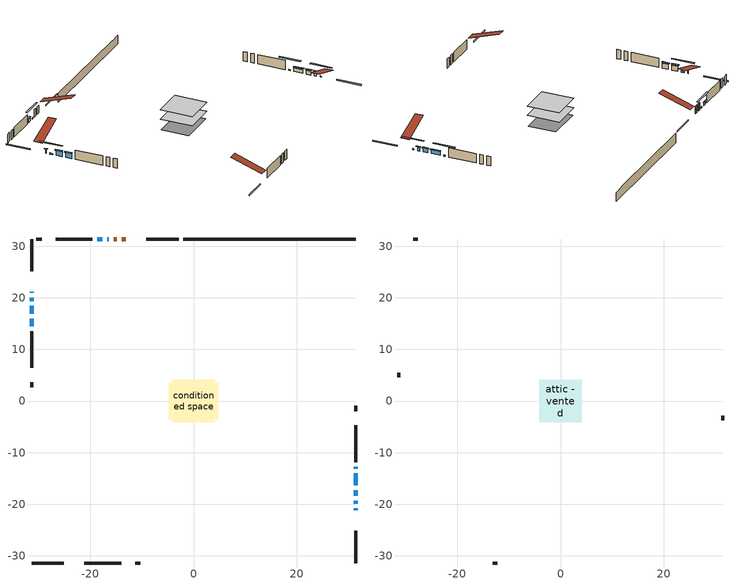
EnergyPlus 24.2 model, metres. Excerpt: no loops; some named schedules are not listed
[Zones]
conditioned space
 floor adiabatic (AdiabaticFloorConstruction): -4.12,-4.12 -4.12,4.12 4.12,4.12 4.12,-4.12 z1.07
 floor foundation (Slab1 construction): -4.77,-3.56 -4.77,3.56 4.77,3.56 4.77,-3.56 z-1.31
 wall outside (RimJoist1 construction): -2.9,31.38 -9.15,31.38 / -31.38,-31.38 -25.12,-31.38 / -31.38,31.38 -31.38,25.12 / 31.38,-31.38 31.38,-25.12 z1.07:1.37
 wall outside (AdiabaticWallConstruction 1): -13.12,31.38 -13.91,31.38 / -14.84,31.38 -15.48,31.38 z1.07:3.1
 wall outside (AdiabaticWallConstruction): -31.38,21.15 -31.38,20.94 z1.07:1.99; 31.38,-21.15 31.38,-20.81 / -16.4,31.38 -16.75,31.38 / -31.38,20.02 -31.38,19.33 / 31.38,-13.1 31.38,-12.75 z1.07:1.37; 31.38,-19.88 31.38,-19.32 z1.07:1.96; 31.38,-18.4 31.38,-17.25 / 31.38,-16.32 31.38,-14.03 z1.07:2.08; -17.67,31.38 -18.64,31.38 z1.07:1.92; -31.38,18.41 -31.38,16.9 / -31.38,15.97 -31.38,14.45 z1.07:2.4
 wall outside (Wall1 construction): -19.57,31.38 -26.7,31.38 / -21.15,-31.38 -14.02,-31.38 / -31.38,13.53 -31.38,6.4 / 31.38,-11.83 31.38,-4.7 z1.07:3.51
 wall outside (Wall3 construction): -29.42,31.38 -30.45,31.38 / -11.29,-31.38 -10.27,-31.38 / -31.38,3.67 -31.38,2.64 / 31.38,-1.97 31.38,-0.95 z1.07:3.51
 wall foundation (FoundationWall1 construction): -1.97,31.38,-1.31 -1.97,31.38,1.07 28.04,31.38,1.07 28.04,31.38,0.92 31.38,31.38,0.92 31.38,31.38,-1.31
 window (WindowConstruction 5): -31.38,21.15 -31.38,20.95 z1.07:1.98
 window (WindowConstruction 8): 31.38,-21.15 31.38,-20.81 z1.07:1.37
 window (WindowConstruction 9): -16.41,31.38 -16.74,31.38 z1.07:1.37
 window (WindowConstruction 10): -31.38,20.02 -31.38,19.34 z1.07:1.37
 window (WindowConstruction 6): 31.38,-19.88 31.38,-19.32 z1.07:1.96
 window (WindowConstruction): 31.38,-18.39 31.38,-17.25 z1.07:2.08
 window (WindowConstruction 1): 31.38,-16.32 31.38,-14.03 z1.07:2.08
 window (WindowConstruction 2): -17.67,31.38 -18.64,31.38 z1.07:1.92
 window (WindowConstruction 3): -31.38,18.41 -31.38,16.9 z1.07:2.4
 window (WindowConstruction 4): -31.38,15.97 -31.38,14.46 z1.07:2.4
 window (WindowConstruction 7): 31.38,-13.1 31.38,-12.76 z1.07:1.37
 door (Door): -13.13,31.38 -13.91,31.38 z1.07:3.1
 door (Door 1): -14.84,31.38 -15.48,31.38 z1.07:3.1
 ceiling adiabatic (AdiabaticFloorConstruction): 4.12,-4.12 4.12,4.12 -4.12,4.12 -4.12,-4.12 z1.07
attic - vented
 floor to conditioned space (Floor1 construction Reversed): -4.12,-4.12 -4.12,4.12 4.12,4.12 4.12,-4.12 z3.51
 wall outside (Wall2 construction): -27.62,31.38 -28.49,31.38 / -13.09,-31.38 -12.22,-31.38 / -31.38,5.47 -31.38,4.6 / 31.38,-3.77 31.38,-2.9 z1.07:3.51
 roof outside (Roof1 construction): -12.2,31.38,3.51 -12.2,23.34,6.19 -10.08,23.34,6.19 -10.08,31.38,3.51; -22.08,-31.38,3.51 -22.08,-23.34,6.19 -24.2,-23.34,6.19 -24.2,-31.38,3.51; -31.38,22.08,3.51 -23.34,22.08,6.19 -23.34,24.2,6.19 -31.38,24.2,3.51; 31.38,-22.08,3.51 23.34,-22.08,6.19 23.34,-24.2,6.19 31.38,-24.2,3.51
shading: -31.38,20.65 -31.38,21.45 -31.53,21.45 -31.53,20.65 z2.28; 31.38,-18.17 31.38,-23.79 31.79,-23.79 31.79,-18.17 z4.01; -19.38,31.38 -13.77,31.38 -13.77,31.79 -19.38,31.79 z4.01; -31.38,16.7 -31.38,22.66 -31.79,22.66 -31.79,16.7 z4.01; 31.38,-19.02 31.38,-20.18 31.68,-20.18 31.68,-19.02 z2.26; 31.38,-17.05 31.38,-18.6 31.79,-18.6 31.79,-17.05 z2.28; 31.38,-13.83 31.38,-16.52 31.79,-16.52 31.79,-13.83 z2.28; -18.84,31.38 -17.47,31.38 -17.47,31.79 -18.84,31.79 z2.12; -31.38,16.7 -31.38,18.61 -31.79,18.61 -31.79,16.7 z2.6; -31.38,14.25 -31.38,16.17 -31.79,16.17 -31.79,14.25 z2.6; 31.38,-10.12 31.38,-15.74 31.79,-15.74 31.79,-10.12 z4.01
[Building]
Building 1: Terrain=Suburbs
[Site:Location]
Montreal Mirabel Intl AP_QC: Latitude {deg}=45.68; Longitude {deg}=-74.03; Time Zone {hr}=-5; Elevation {m}=82; Keep Site Location Information=Yes
[Site:GroundTemperature:Shallow]
0.642858, -1.75623, -1.94836, -0.80987, 3.76054, 8.30966, 12.2535, 14.7518, 14.9641, 12.9321, 9.08883, 4.67926
[Site:WaterMainsTemperature]
Calculation Method=Schedule; Temperature Schedule=mains temperature schedule
[Material] Roughness=Rough; Thermal Absorptance=0.9
Name | Thickness {m} | Conductivity {W/m-K} | Density {kg/m3} | Specific Heat {J/kg-K} | Solar Absorptance | Visible Absorptance
asphalt or fiberglass shingles | 0.00635 | 0.162714 | 1121.4 | 1465.45 | 0.4 | 0.4
ceiling loosefill ins | 0.254 | 0.0480833 | 16.02 | 1046.75 | 0.7 | 0.7
ceiling stud and cavity | 0.1397 | 1.0171 | 65.682 | 1177.47 | 0.7 | 0.7
concrete 4.0 in. | 0.1016 | 1.803125 | 2242.8 | 837.4 | 0.7 | 0.7
concrete 8.0 in. | 0.2032 | 1.803125 | 2242.8 | 837.4 | 0.7 | 0.7
door material | 0.04445 | 0.053851 | 512.64 | 1214.23 | 0.7 | 0.7
door material 1 | 0.04445 | 0.0451087 | 512.64 | 1214.23 | 0.7 | 0.7
exterior vertical ins | 0.00468564 | 0.029427 | 32.04 | 1214.23 | 0.7 | 0.7
floor covering | 0.0127 | 0.0433444 | 54.468 | 1339.84 | 0.6 | 0.6
floor rigid ins; wall rigid ins | 0.512978 | 0.029427 | 32.04 | 1214.23 | 0.7 | 0.7
floor stud and cavity | 0.1397 | 1.75129 | 37.0049 | 1207.88 | 0.7 | 0.7
furniture material conditioned space 1 | 0.1524 | 0.115458 | 640.8 | 1214.23 | 0.6 | 0.6
gypsum board | 0.0127 | 0.160291 | 801 | 837.4 | 0.6 | 0.6
gypsum board 1 | 0.0127 | 0.160291 | 801 | 837.4 | 0.7 | 0.7
osb sheathing 0.5 in. | 0.0127 | 0.115458 | 512.64 | 1214.23 | 0.7 | 0.7
osb sheathing 0.75 in. | 0.01905 | 0.115458 | 512.64 | 1214.23 | 0.7 | 0.7
osb sheathing 2.0 in. | 0.0508 | 0.115458 | 512.64 | 1214.23 | 0.7 | 0.7
rim joist stud and cavity | 0.0508 | 0.0429584 | 125.044 | 1163.47 | 0.6 | 0.6
wall stud and cavity | 0.1397 | 0.0981912 | 139.0536 | 1170.24 | 0.7 | 0.7
wall stud and cavity 1 | 0.0889 | 6.1454 | 50.32683 | 1063.81 | 0.6 | 0.6
wall stud and cavity 2 | 0.1397 | 0.134584 | 139.0536 | 1170.24 | 0.7 | 0.7
wall stud and cavity 3 | 0.0889 | 0.380278 | 52.3479 | 1209.89 | 0.7 | 0.7
wall stud and cavity 4 | 0.0889 | 0.391764 | 83.0341 | 1211.67 | 0.7 | 0.7
wood siding | 0.0254 | 0.102417 | 544.68 | 1172.36 | 0.4 | 0.4
wood siding 1 | 0.00254 | 0.102417 | 544.68 | 1172.36 | 0.4 | 0.4
wood siding 2; wood siding 3; wood siding 4 | 0.0254 | 0.102417 | 544.68 | 1172.36 | 0.7 | 0.7
[WindowMaterial:SimpleGlazingSystem]
Name | U-Factor {W/m2-K} | Solar Heat Gain Coefficient
WindowMaterial | 1.77949 | 0.39
WindowMaterial 1 | 2.94859 | 0.58
WindowMaterial 2 | 2.96903 | 0.55
WindowMaterial 3 | 2.92076 | 0.62
WindowMaterial 4 | 2.65787 | 0.46
WindowMaterial 5 | 5.8137 | 0.53
WindowMaterial 6 | 2.76008 | 0.45
WindowMaterial 7 | 2.99912 | 0.18
WindowMaterial 8 | 3.70887 | 0.29
[Construction]
AdiabaticFloorConstruction: floor stud and cavity, floor rigid ins, osb sheathing 0.75 in., floor covering
AdiabaticWallConstruction: wood siding 3, wall rigid ins, wall stud and cavity 3, gypsum board
AdiabaticWallConstruction 1: wood siding 4, wall rigid ins, wall stud and cavity 3, gypsum board
Door: door material
Door 1: door material 1
Floor1 construction Reversed: gypsum board, ceiling stud and cavity, ceiling loosefill ins
FoundationWall1 construction: concrete 8.0 in., gypsum board 1
furniture construction conditioned space 1: furniture material conditioned space 1
PartitionWallConstruction: gypsum board, wall stud and cavity 4, gypsum board
RimJoist1 construction: wood siding 2, osb sheathing 2.0 in., rim joist stud and cavity
Roof1 construction: asphalt or fiberglass shingles
Slab1 construction: concrete 4.0 in.
Wall1 construction: wood siding, osb sheathing 0.5 in., wall stud and cavity, gypsum board
Wall2 construction: wood siding 1, wall stud and cavity 1
Wall3 construction: wood siding, osb sheathing 0.5 in., wall stud and cavity 2, gypsum board
WindowConstruction: WindowMaterial
WindowConstruction 1: WindowMaterial 1
WindowConstruction 10; WindowConstruction 7; WindowConstruction 9: WindowMaterial 7
WindowConstruction 2: WindowMaterial 2
WindowConstruction 3: WindowMaterial 3
WindowConstruction 4: WindowMaterial 4
WindowConstruction 5: WindowMaterial 5
WindowConstruction 6: WindowMaterial 6
WindowConstruction 8: WindowMaterial 8
[Zone] Multiplier=1; Part of Total Floor Area=Yes
Name | Volume {m3}
attic - vented | 29.5798
conditioned space | 343.2
[Space]
Name | Zone | Volume {m3}
attic - vented 1 | attic - vented | 29.5798
conditioned space 1 | conditioned space | 343.2
[ZoneInfiltration:EffectiveLeakageArea]
infil attic - vented 1: Zone or Space=attic - vented 1; Schedule=Always On Discrete; Effective Air Leakage Area {cm2}=3140.31; Stack Coefficient=0.00035579; Wind Coefficient=1.27443e-05
[ZoneMixing]
whole house fan mix: Zone or Space=attic - vented; Schedule=Always On Continuous; Design Flow Rate Calculation Method=Flow/Zone; Design Flow Rate {m3/s}=0; Source Zone or Space=conditioned space
[SurfaceProperty:ExposedFoundationPerimeter]
Slab1: Exposed Perimeter Calculation Method=TotalExposedPerimeter; Total Exposed Perimeter {m}=33.346
[InternalMass] Zone or ZoneList=conditioned space; Space or SpaceList=conditioned space 1
Name | Construction | Surface Area {m2}
furniture mass conditioned space 1 | furniture construction conditioned space 1 | 54.4162
partition wall mass | PartitionWallConstruction | 136.04
[Lights]
interior lighting: Zone or ZoneList or Space or SpaceList=conditioned space 1; Schedule=interior lighting schedule; Design Level Calculation Method=LightingLevel; Lighting Level {W}=343.2; Return Air Fraction=0; Fraction Radiant=0.6; Fraction Visible=0.2; Fraction Replaceable=1
[People]
occupants: Zone or ZoneList or Space or SpaceList=conditioned space 1; Number of People Schedule=occupants schedule; Number of People Calculation Method=People; Number of People=3; Fraction Radiant=0.314171; Sensible Heat Fraction=0.56303; Activity Level Schedule=occupants activity schedule; Carbon Dioxide Generation Rate {m3/s-W}=0; Enable ASHRAE 55 Comfort Warnings=No; Mean Radiant Temperature Calculation Type=EnclosureAveraged
[ElectricEquipment] Zone or ZoneList or Space or SpaceList=conditioned space 1; Design Level Calculation Method=EquipmentLevel
Name | Schedule | Design Level {W} | Fraction Latent | Fraction Radiant | Fraction Lost
clothes dryer | clothes dryer schedule | 140.772 | 0.015 | 0.081 | 0.85
clothes washer | clothes washer schedule | 32.1985 | 0.03 | 0.162 | 0.7
cooking range | cooking range schedule | 215.147 | 0.08 | 0.432 | 0.2
dishwasher | dishwasher schedule | 66.8632 | 0.3 | 0.18 | 0.4
fridge | fridge schedule | 72.9452 | 0 | 0.6 | 0
mech vent bath fan 0 | mech vent bath fan 0 schedule | 50.2 | 0 | 0 | 1
mech vent house fan | mech vent house fan schedule | 0 | 0 | 0 | 1
mech vent house fan cfis | mech vent house fan cfis schedule | 0 | 0 | 0 | 0
mech vent range fan 0 | mech vent range fan 0 schedule | 57 | 0 | 0 | 1
misc plug loads | misc plug loads schedule | 494.7 | 0.045 | 0.513 | 0.1
whole house fan | Always On Discrete | 0 | 0 | 0 | 1
[OtherEquipment] Zone or ZoneList or Space or SpaceList=conditioned space 1; Design Level Calculation Method=EquipmentLevel
Name | Fuel Type | Schedule | Design Level {W} | Fraction Latent | Fraction Radiant | Fraction Lost
clothes dryer 1 | Electricity | clothes dryer schedule | 0 | 0.015 | 0.081 | 0.85
cooking range 1 | Electricity | cooking range schedule | 0 | 0.08 | 0.432 | 0.2
general water use latent | None | general water use schedule | 62.594 | 1 | 0 | 0
general water use sensible | None | general water use schedule | -61.6891 | 0 | 0.6 | 0
mech vent house fan latent load | None | Always On Discrete | 0 | 1 | 0 | 0
mech vent house fan sensible load | None | Always On Discrete | 0 | 0 | 0 | 0
water heater energy adjustment1 | Electricity | Always On Discrete | 0.01 | 0 | 0 | 1
[ZoneInfiltration:DesignFlowRate] Zone or ZoneList or Space or SpaceList=conditioned space 1; Schedule=Always On Discrete; Design Flow Rate Calculation Method=Flow/Zone; Design Flow Rate {m3/s}=0
infil flow; natural vent flow; whole house fan flow
[Foundation:Kiva]
Foundation Kiva 1: Initial Indoor Air Temperature {C}=18; Wall Height Above Grade {m}=1.07; Wall Depth Below Slab {m}=0.2032; Custom Block Material Name 1=exterior vertical ins; Custom Block Depth 1 {m}=2.38; Custom Block X Position 1 {m}=0.2159; Custom Block Z Position 1 {m}=0
[Foundation:Kiva:Settings]
Soil Conductivity {W/m-K}=0.849921; Soil Density {kg/m3}=1842.3; Soil Specific Heat {J/kg-K}=418.7; Ground Solar Absorptivity=0.9; Ground Thermal Absorptivity=0.9; Ground Surface Roughness {m}=0.03; Far-Field Width {m}=40; Deep-Ground Boundary Condition=ZeroFlux; Deep-Ground Depth {m}=40; Minimum Cell Dimension {m}=0.2; Maximum Cell Growth Coefficient=3; Simulation Timestep=Timestep
[Exterior:Lights]
exterior lighting: Schedule=exterior lighting schedule; Design Level {W}=75.6
[Schedule:Constant]
Name | Hourly Value
Always On Continuous; mech vent house fan schedule; mech vent house fan cfis schedule; Always On Discrete | 1
occupants activity schedule | 117.228
fridge schedule | 0
[Schedule:Week:Daily]
interior lighting schedule Week Rule - Jan1-Jan27: interior lighting schedule day, interior lighting schedule day, interior lighting schedule day, interior lighting schedule day, interior lighting schedule day, interior lighting schedule day, interior lighting schedule day, interior lighting schedule default day, interior lighting schedule default day, interior lighting schedule default day, interior lighting schedule default day, interior lighting schedule default day
interior lighting schedule Week Rule - Jan28-Feb3: interior lighting schedule day, interior lighting schedule day, interior lighting schedule day, interior lighting schedule day, interior lighting schedule day 1, interior lighting schedule day 1, interior lighting schedule day 1, interior lighting schedule default day, interior lighting schedule default day, interior lighting schedule default day, interior lighting schedule default day, interior lighting schedule default day
interior lighting schedule Week Rule - Feb4-Feb24: interior lighting schedule day 1, interior lighting schedule day 1, interior lighting schedule day 1, interior lighting schedule day 1, interior lighting schedule day 1, interior lighting schedule day 1, interior lighting schedule day 1, interior lighting schedule default day, interior lighting schedule default day, interior lighting schedule default day, interior lighting schedule default day, interior lighting schedule default day
interior lighting schedule Week Rule - Feb25-Mar3: interior lighting schedule day 1, interior lighting schedule day 1, interior lighting schedule day 1, interior lighting schedule day 1, interior lighting schedule day 2, interior lighting schedule day 2, interior lighting schedule day 2, interior lighting schedule default day, interior lighting schedule default day, interior lighting schedule default day, interior lighting schedule default day, interior lighting schedule default day
interior lighting schedule Week Rule - Mar4-Mar31: interior lighting schedule day 2, interior lighting schedule day 2, interior lighting schedule day 2, interior lighting schedule day 2, interior lighting schedule day 2, interior lighting schedule day 2, interior lighting schedule day 2, interior lighting schedule default day, interior lighting schedule default day, interior lighting schedule default day, interior lighting schedule default day, interior lighting schedule default day
interior lighting schedule Week Rule - Apr1-Apr28: interior lighting schedule day 3, interior lighting schedule day 3, interior lighting schedule day 3, interior lighting schedule day 3, interior lighting schedule day 3, interior lighting schedule day 3, interior lighting schedule day 3, interior lighting schedule default day, interior lighting schedule default day, interior lighting schedule default day, interior lighting schedule default day, interior lighting schedule default day
interior lighting schedule Week Rule - Apr29-May5: interior lighting schedule day 3, interior lighting schedule day 3, interior lighting schedule day 4, interior lighting schedule day 4, interior lighting schedule day 4, interior lighting schedule day 4, interior lighting schedule day 4, interior lighting schedule default day, interior lighting schedule default day, interior lighting schedule default day, interior lighting schedule default day, interior lighting schedule default day
interior lighting schedule Week Rule - May6-May26: interior lighting schedule day 4, interior lighting schedule day 4, interior lighting schedule day 4, interior lighting schedule day 4, interior lighting schedule day 4, interior lighting schedule day 4, interior lighting schedule day 4, interior lighting schedule default day, interior lighting schedule default day, interior lighting schedule default day, interior lighting schedule default day, interior lighting schedule default day
interior lighting schedule Week Rule - May27-Jun2: interior lighting schedule day 4, interior lighting schedule day 4, interior lighting schedule day 4, interior lighting schedule day 4, interior lighting schedule day 4, interior lighting schedule day 5, interior lighting schedule day 5, interior lighting schedule default day, interior lighting schedule default day, interior lighting schedule default day, interior lighting schedule default day, interior lighting schedule default day
interior lighting schedule Week Rule - Jun3-Jun30: interior lighting schedule day 5, interior lighting schedule day 5, interior lighting schedule day 5, interior lighting schedule day 5, interior lighting schedule day 5, interior lighting schedule day 5, interior lighting schedule day 5, interior lighting schedule default day, interior lighting schedule default day, interior lighting schedule default day, interior lighting schedule default day, interior lighting schedule default day
interior lighting schedule Week Rule - Jul1-Jul28: interior lighting schedule day 6, interior lighting schedule day 6, interior lighting schedule day 6, interior lighting schedule day 6, interior lighting schedule day 6, interior lighting schedule day 6, interior lighting schedule day 6, interior lighting schedule default day, interior lighting schedule default day, interior lighting schedule default day, interior lighting schedule default day, interior lighting schedule default day
interior lighting schedule Week Rule - Jul29-Aug4: interior lighting schedule day 6, interior lighting schedule day 6, interior lighting schedule day 6, interior lighting schedule day 7, interior lighting schedule day 7, interior lighting schedule day 7, interior lighting schedule day 7, interior lighting schedule default day, interior lighting schedule default day, interior lighting schedule default day, interior lighting schedule default day, interior lighting schedule default day
interior lighting schedule Week Rule - Aug5-Aug25: interior lighting schedule day 7, interior lighting schedule day 7, interior lighting schedule day 7, interior lighting schedule day 7, interior lighting schedule day 7, interior lighting schedule day 7, interior lighting schedule day 7, interior lighting schedule default day, interior lighting schedule default day, interior lighting schedule default day, interior lighting schedule default day, interior lighting schedule default day
interior lighting schedule Week Rule - Aug26-Sep1: interior lighting schedule day 7, interior lighting schedule day 7, interior lighting schedule day 7, interior lighting schedule day 7, interior lighting schedule day 7, interior lighting schedule day 7, interior lighting schedule day 8, interior lighting schedule default day, interior lighting schedule default day, interior lighting schedule default day, interior lighting schedule default day, interior lighting schedule default day
interior lighting schedule Week Rule - Sep2-Sep29: interior lighting schedule day 8, interior lighting schedule day 8, interior lighting schedule day 8, interior lighting schedule day 8, interior lighting schedule day 8, interior lighting schedule day 8, interior lighting schedule day 8, interior lighting schedule default day, interior lighting schedule default day, interior lighting schedule default day, interior lighting schedule default day, interior lighting schedule default day
interior lighting schedule Week Rule - Sep30-Oct6: interior lighting schedule day 8, interior lighting schedule day 9, interior lighting schedule day 9, interior lighting schedule day 9, interior lighting schedule day 9, interior lighting schedule day 9, interior lighting schedule day 9, interior lighting schedule default day, interior lighting schedule default day, interior lighting schedule default day, interior lighting schedule default day, interior lighting schedule default day
interior lighting schedule Week Rule - Oct7-Oct27: interior lighting schedule day 9, interior lighting schedule day 9, interior lighting schedule day 9, interior lighting schedule day 9, interior lighting schedule day 9, interior lighting schedule day 9, interior lighting schedule day 9, interior lighting schedule default day, interior lighting schedule default day, interior lighting schedule default day, interior lighting schedule default day, interior lighting schedule default day
interior lighting schedule Week Rule - Oct28-Nov3: interior lighting schedule day 9, interior lighting schedule day 9, interior lighting schedule day 9, interior lighting schedule day 9, interior lighting schedule day 10, interior lighting schedule day 10, interior lighting schedule day 10, interior lighting schedule default day, interior lighting schedule default day, interior lighting schedule default day, interior lighting schedule default day, interior lighting schedule default day
interior lighting schedule Week Rule - Nov4-Nov24: interior lighting schedule day 10, interior lighting schedule day 10, interior lighting schedule day 10, interior lighting schedule day 10, interior lighting schedule day 10, interior lighting schedule day 10, interior lighting schedule day 10, interior lighting schedule default day, interior lighting schedule default day, interior lighting schedule default day, interior lighting schedule default day, interior lighting schedule default day
interior lighting schedule Week Rule - Nov25-Dec1: interior lighting schedule day 10, interior lighting schedule day 10, interior lighting schedule day 10, interior lighting schedule day 10, interior lighting schedule day 10, interior lighting schedule day 10, interior lighting schedule day 11, interior lighting schedule default day, interior lighting schedule default day, interior lighting schedule default day, interior lighting schedule default day, interior lighting schedule default day
interior lighting schedule Week Rule - Dec2-Dec31: interior lighting schedule day 11, interior lighting schedule day 11, interior lighting schedule day 11, interior lighting schedule day 11, interior lighting schedule day 11, interior lighting schedule day 11, interior lighting schedule day 11, interior lighting schedule default day, interior lighting schedule default day, interior lighting schedule default day, interior lighting schedule default day, interior lighting schedule default day
occupants schedule Week Rule - Jan1-Dec31: occupants schedule day, occupants schedule day, occupants schedule day, occupants schedule day, occupants schedule day, occupants schedule day, occupants schedule day, occupants schedule default day, occupants schedule default day, occupants schedule default day, occupants schedule default day, occupants schedule default day
clothes dryer schedule Week Rule - Jan1-Dec31: clothes dryer schedule day, clothes dryer schedule day, clothes dryer schedule day, clothes dryer schedule day, clothes dryer schedule day, clothes dryer schedule day, clothes dryer schedule day, clothes dryer schedule default day, clothes dryer schedule default day, clothes dryer schedule default day, clothes dryer schedule default day, clothes dryer schedule default day
clothes washer schedule Week Rule - Jan1-Dec31: clothes washer schedule day, clothes washer schedule day, clothes washer schedule day, clothes washer schedule day, clothes washer schedule day, clothes washer schedule day, clothes washer schedule day, clothes washer schedule default day, clothes washer schedule default day, clothes washer schedule default day, clothes washer schedule default day, clothes washer schedule default day
cooking range schedule Week Rule - Jan1-Dec31: cooking range schedule day, cooking range schedule day, cooking range schedule day, cooking range schedule day, cooking range schedule day, cooking range schedule day, cooking range schedule day, cooking range schedule default day, cooking range schedule default day, cooking range schedule default day, cooking range schedule default day, cooking range schedule default day
dishwasher schedule Week Rule - Jan1-Dec31: dishwasher schedule day, dishwasher schedule day, dishwasher schedule day, dishwasher schedule day, dishwasher schedule day, dishwasher schedule day, dishwasher schedule day, dishwasher schedule default day, dishwasher schedule default day, dishwasher schedule default day, dishwasher schedule default day, dishwasher schedule default day
mech vent bath fan 0 schedule Week Rule - Jan1-Dec31: mech vent bath fan 0 schedule day, mech vent bath fan 0 schedule day, mech vent bath fan 0 schedule day, mech vent bath fan 0 schedule day, mech vent bath fan 0 schedule day, mech vent bath fan 0 schedule day, mech vent bath fan 0 schedule day, mech vent bath fan 0 schedule default day, mech vent bath fan 0 schedule default day, mech vent bath fan 0 schedule default day, mech vent bath fan 0 schedule default day, mech vent bath fan 0 schedule default day
mech vent range fan 0 schedule Week Rule - Jan1-Dec31: mech vent range fan 0 schedule day, mech vent range fan 0 schedule day, mech vent range fan 0 schedule day, mech vent range fan 0 schedule day, mech vent range fan 0 schedule day, mech vent range fan 0 schedule day, mech vent range fan 0 schedule day, mech vent range fan 0 schedule default day, mech vent range fan 0 schedule default day, mech vent range fan 0 schedule default day, mech vent range fan 0 schedule default day, mech vent range fan 0 schedule default day
misc plug loads schedule Week Rule - Jan1-Dec31: misc plug loads schedule day, misc plug loads schedule day, misc plug loads schedule day, misc plug loads schedule day, misc plug loads schedule day, misc plug loads schedule day, misc plug loads schedule day, misc plug loads schedule default day, misc plug loads schedule default day, misc plug loads schedule default day, misc plug loads schedule default day, misc plug loads schedule default day
general water use schedule Week Rule - Jan1-Dec31: general water use schedule day, general water use schedule day, general water use schedule day, general water use schedule day, general water use schedule day, general water use schedule day, general water use schedule day, general water use schedule default day, general water use schedule default day, general water use schedule default day, general water use schedule default day, general water use schedule default day
exterior lighting schedule Week Rule - Jan1-Jan27: exterior lighting schedule day, exterior lighting schedule day, exterior lighting schedule day, exterior lighting schedule day, exterior lighting schedule day, exterior lighting schedule day, exterior lighting schedule day, exterior lighting schedule default day, exterior lighting schedule default day, exterior lighting schedule default day, exterior lighting schedule default day, exterior lighting schedule default day
exterior lighting schedule Week Rule - Jan28-Feb3: exterior lighting schedule day, exterior lighting schedule day, exterior lighting schedule day, exterior lighting schedule day, exterior lighting schedule day 1, exterior lighting schedule day 1, exterior lighting schedule day 1, exterior lighting schedule default day, exterior lighting schedule default day, exterior lighting schedule default day, exterior lighting schedule default day, exterior lighting schedule default day
exterior lighting schedule Week Rule - Feb4-Feb24: exterior lighting schedule day 1, exterior lighting schedule day 1, exterior lighting schedule day 1, exterior lighting schedule day 1, exterior lighting schedule day 1, exterior lighting schedule day 1, exterior lighting schedule day 1, exterior lighting schedule default day, exterior lighting schedule default day, exterior lighting schedule default day, exterior lighting schedule default day, exterior lighting schedule default day
exterior lighting schedule Week Rule - Feb25-Mar3: exterior lighting schedule day 1, exterior lighting schedule day 1, exterior lighting schedule day 1, exterior lighting schedule day 1, exterior lighting schedule day 2, exterior lighting schedule day 2, exterior lighting schedule day 2, exterior lighting schedule default day, exterior lighting schedule default day, exterior lighting schedule default day, exterior lighting schedule default day, exterior lighting schedule default day
exterior lighting schedule Week Rule - Mar4-Mar31: exterior lighting schedule day 2, exterior lighting schedule day 2, exterior lighting schedule day 2, exterior lighting schedule day 2, exterior lighting schedule day 2, exterior lighting schedule day 2, exterior lighting schedule day 2, exterior lighting schedule default day, exterior lighting schedule default day, exterior lighting schedule default day, exterior lighting schedule default day, exterior lighting schedule default day
exterior lighting schedule Week Rule - Apr1-Apr28: exterior lighting schedule day 3, exterior lighting schedule day 3, exterior lighting schedule day 3, exterior lighting schedule day 3, exterior lighting schedule day 3, exterior lighting schedule day 3, exterior lighting schedule day 3, exterior lighting schedule default day, exterior lighting schedule default day, exterior lighting schedule default day, exterior lighting schedule default day, exterior lighting schedule default day
exterior lighting schedule Week Rule - Apr29-May5: exterior lighting schedule day 3, exterior lighting schedule day 3, exterior lighting schedule day 4, exterior lighting schedule day 4, exterior lighting schedule day 4, exterior lighting schedule day 4, exterior lighting schedule day 4, exterior lighting schedule default day, exterior lighting schedule default day, exterior lighting schedule default day, exterior lighting schedule default day, exterior lighting schedule default day
exterior lighting schedule Week Rule - May6-May26: exterior lighting schedule day 4, exterior lighting schedule day 4, exterior lighting schedule day 4, exterior lighting schedule day 4, exterior lighting schedule day 4, exterior lighting schedule day 4, exterior lighting schedule day 4, exterior lighting schedule default day, exterior lighting schedule default day, exterior lighting schedule default day, exterior lighting schedule default day, exterior lighting schedule default day
exterior lighting schedule Week Rule - May27-Jun2: exterior lighting schedule day 4, exterior lighting schedule day 4, exterior lighting schedule day 4, exterior lighting schedule day 4, exterior lighting schedule day 4, exterior lighting schedule day 5, exterior lighting schedule day 5, exterior lighting schedule default day, exterior lighting schedule default day, exterior lighting schedule default day, exterior lighting schedule default day, exterior lighting schedule default day
exterior lighting schedule Week Rule - Jun3-Jun30: exterior lighting schedule day 5, exterior lighting schedule day 5, exterior lighting schedule day 5, exterior lighting schedule day 5, exterior lighting schedule day 5, exterior lighting schedule day 5, exterior lighting schedule day 5, exterior lighting schedule default day, exterior lighting schedule default day, exterior lighting schedule default day, exterior lighting schedule default day, exterior lighting schedule default day
exterior lighting schedule Week Rule - Jul1-Jul28: exterior lighting schedule day 6, exterior lighting schedule day 6, exterior lighting schedule day 6, exterior lighting schedule day 6, exterior lighting schedule day 6, exterior lighting schedule day 6, exterior lighting schedule day 6, exterior lighting schedule default day, exterior lighting schedule default day, exterior lighting schedule default day, exterior lighting schedule default day, exterior lighting schedule default day
exterior lighting schedule Week Rule - Jul29-Aug4: exterior lighting schedule day 6, exterior lighting schedule day 6, exterior lighting schedule day 6, exterior lighting schedule day 7, exterior lighting schedule day 7, exterior lighting schedule day 7, exterior lighting schedule day 7, exterior lighting schedule default day, exterior lighting schedule default day, exterior lighting schedule default day, exterior lighting schedule default day, exterior lighting schedule default day
exterior lighting schedule Week Rule - Aug5-Aug25: exterior lighting schedule day 7, exterior lighting schedule day 7, exterior lighting schedule day 7, exterior lighting schedule day 7, exterior lighting schedule day 7, exterior lighting schedule day 7, exterior lighting schedule day 7, exterior lighting schedule default day, exterior lighting schedule default day, exterior lighting schedule default day, exterior lighting schedule default day, exterior lighting schedule default day
exterior lighting schedule Week Rule - Aug26-Sep1: exterior lighting schedule day 7, exterior lighting schedule day 7, exterior lighting schedule day 7, exterior lighting schedule day 7, exterior lighting schedule day 7, exterior lighting schedule day 7, exterior lighting schedule day 8, exterior lighting schedule default day, exterior lighting schedule default day, exterior lighting schedule default day, exterior lighting schedule default day, exterior lighting schedule default day
exterior lighting schedule Week Rule - Sep2-Sep29: exterior lighting schedule day 8, exterior lighting schedule day 8, exterior lighting schedule day 8, exterior lighting schedule day 8, exterior lighting schedule day 8, exterior lighting schedule day 8, exterior lighting schedule day 8, exterior lighting schedule default day, exterior lighting schedule default day, exterior lighting schedule default day, exterior lighting schedule default day, exterior lighting schedule default day
exterior lighting schedule Week Rule - Sep30-Oct6: exterior lighting schedule day 8, exterior lighting schedule day 9, exterior lighting schedule day 9, exterior lighting schedule day 9, exterior lighting schedule day 9, exterior lighting schedule day 9, exterior lighting schedule day 9, exterior lighting schedule default day, exterior lighting schedule default day, exterior lighting schedule default day, exterior lighting schedule default day, exterior lighting schedule default day
exterior lighting schedule Week Rule - Oct7-Oct27: exterior lighting schedule day 9, exterior lighting schedule day 9, exterior lighting schedule day 9, exterior lighting schedule day 9, exterior lighting schedule day 9, exterior lighting schedule day 9, exterior lighting schedule day 9, exterior lighting schedule default day, exterior lighting schedule default day, exterior lighting schedule default day, exterior lighting schedule default day, exterior lighting schedule default day
exterior lighting schedule Week Rule - Oct28-Nov3: exterior lighting schedule day 9, exterior lighting schedule day 9, exterior lighting schedule day 9, exterior lighting schedule day 9, exterior lighting schedule day 10, exterior lighting schedule day 10, exterior lighting schedule day 10, exterior lighting schedule default day, exterior lighting schedule default day, exterior lighting schedule default day, exterior lighting schedule default day, exterior lighting schedule default day
exterior lighting schedule Week Rule - Nov4-Nov24: exterior lighting schedule day 10, exterior lighting schedule day 10, exterior lighting schedule day 10, exterior lighting schedule day 10, exterior lighting schedule day 10, exterior lighting schedule day 10, exterior lighting schedule day 10, exterior lighting schedule default day, exterior lighting schedule default day, exterior lighting schedule default day, exterior lighting schedule default day, exterior lighting schedule default day
[Schedule:Year]
interior lighting schedule: interior lighting schedule Week Rule - Jan1-Jan27, 1, 1, 1, 27, interior lighting schedule Week Rule - Jan28-Feb3, 1, 28, 2, 3, interior lighting schedule Week Rule - Feb4-Feb24, 2, 4, 2, 24, interior lighting schedule Week Rule - Feb25-Mar3, 2, 25, 3, 3, interior lighting schedule Week Rule - Mar4-Mar31, 3, 4, 3, 31, interior lighting schedule Week Rule - Apr1-Apr28, 4, 1, 4, 28, interior lighting schedule Week Rule - Apr29-May5, 4, 29, 5, 5, interior lighting schedule Week Rule - May6-May26, 5, 6, 5, 26, interior lighting schedule Week Rule - May27-Jun2, 5, 27, 6, 2, interior lighting schedule Week Rule - Jun3-Jun30, 6, 3, 6, 30, interior lighting schedule Week Rule - Jul1-Jul28, 7, 1, 7, 28, interior lighting schedule Week Rule - Jul29-Aug4, 7, 29, 8, 4, interior lighting schedule Week Rule - Aug5-Aug25, 8, 5, 8, 25, interior lighting schedule Week Rule - Aug26-Sep1, 8, 26, 9, 1, interior lighting schedule Week Rule - Sep2-Sep29, 9, 2, 9, 29, interior lighting schedule Week Rule - Sep30-Oct6, 9, 30, 10, 6, interior lighting schedule Week Rule - Oct7-Oct27, 10, 7, 10, 27, interior lighting schedule Week Rule - Oct28-Nov3, 10, 28, 11, 3, interior lighting schedule Week Rule - Nov4-Nov24, 11, 4, 11, 24, interior lighting schedule Week Rule - Nov25-Dec1, 11, 25, 12, 1, interior lighting schedule Week Rule - Dec2-Dec31, 12, 2, 12, 31
occupants schedule: occupants schedule Week Rule - Jan1-Dec31, 1, 1, 12, 31
clothes dryer schedule: clothes dryer schedule Week Rule - Jan1-Dec31, 1, 1, 12, 31
clothes washer schedule: clothes washer schedule Week Rule - Jan1-Dec31, 1, 1, 12, 31
cooking range schedule: cooking range schedule Week Rule - Jan1-Dec31, 1, 1, 12, 31
dishwasher schedule: dishwasher schedule Week Rule - Jan1-Dec31, 1, 1, 12, 31
mech vent bath fan 0 schedule: mech vent bath fan 0 schedule Week Rule - Jan1-Dec31, 1, 1, 12, 31
mech vent range fan 0 schedule: mech vent range fan 0 schedule Week Rule - Jan1-Dec31, 1, 1, 12, 31
misc plug loads schedule: misc plug loads schedule Week Rule - Jan1-Dec31, 1, 1, 12, 31
general water use schedule: general water use schedule Week Rule - Jan1-Dec31, 1, 1, 12, 31
exterior lighting schedule: exterior lighting schedule Week Rule - Jan1-Jan27, 1, 1, 1, 27, exterior lighting schedule Week Rule - Jan28-Feb3, 1, 28, 2, 3, exterior lighting schedule Week Rule - Feb4-Feb24, 2, 4, 2, 24, exterior lighting schedule Week Rule - Feb25-Mar3, 2, 25, 3, 3, exterior lighting schedule Week Rule - Mar4-Mar31, 3, 4, 3, 31, exterior lighting schedule Week Rule - Apr1-Apr28, 4, 1, 4, 28, exterior lighting schedule Week Rule - Apr29-May5, 4, 29, 5, 5, exterior lighting schedule Week Rule - May6-May26, 5, 6, 5, 26, exterior lighting schedule Week Rule - May27-Jun2, 5, 27, 6, 2, exterior lighting schedule Week Rule - Jun3-Jun30, 6, 3, 6, 30, exterior lighting schedule Week Rule - Jul1-Jul28, 7, 1, 7, 28, exterior lighting schedule Week Rule - Jul29-Aug4, 7, 29, 8, 4, exterior lighting schedule Week Rule - Aug5-Aug25, 8, 5, 8, 25, exterior lighting schedule Week Rule - Aug26-Sep1, 8, 26, 9, 1, exterior lighting schedule Week Rule - Sep2-Sep29, 9, 2, 9, 29, exterior lighting schedule Week Rule - Sep30-Oct6, 9, 30, 10, 6, exterior lighting schedule Week Rule - Oct7-Oct27, 10, 7, 10, 27, exterior lighting schedule Week Rule - Oct28-Nov3, 10, 28, 11, 3, exterior lighting schedule Week Rule - Nov4-Nov24, 11, 4, 11, 24, exterior lighting schedule Week Rule - Nov25-Dec1, 11, 25, 12, 1, exterior lighting schedule Week Rule - Dec2-Dec31, 12, 2, 12, 31
[Schedule:Compact]
mains temperature schedule: Through: 01/01, For: AllDays, Until: 24:00, 5.61444, Through: 01/02, For: AllDays, Until: 24:00, 5.535, Through: 01/03, For: AllDays, Until: 24:00, 5.45667, Through: 01/04, For: AllDays, Until: 24:00, 5.37944, Through: 01/05, For: AllDays, Until: 24:00, 5.30333, Through: 01/06, For: AllDays, Until: 24:00, 5.22889, Through: 01/07, For: AllDays, Until: 24:00, 5.15611, Through: 01/08, For: AllDays, Until: 24:00, 5.08389, Through: 01/09, For: AllDays, Until: 24:00, 5.01333, Through: 01/10, For: AllDays, Until: 24:00, 4.94444, Through: 01/11, For: AllDays, Until: 24:00, 4.87667, Through: 01/12, For: AllDays, Until: 24:00, 4.81056, Through: 01/13, For: AllDays, Until: 24:00, 4.74556, Through: 01/14, For: AllDays, Until: 24:00, 4.68222, Through: 01/15, For: AllDays, Until: 24:00, 4.62056, Through: 01/16, For: AllDays, Until: 24:00, 4.56, Through: 01/17, For: AllDays, Until: 24:00, 4.50111, Through: 01/18, For: AllDays, Until: 24:00, 4.44389, Through: 01/19, For: AllDays, Until: 24:00, 4.38778, Through: 01/20, For: AllDays, Until: 24:00, 4.33389, Through: 01/21, For: AllDays, Until: 24:00, 4.28111, Through: 01/22, For: AllDays, Until: 24:00, 4.23, Through: 01/23, For: AllDays, Until: 24:00, 4.18056, Through: 01/24, For: AllDays, Until: 24:00, 4.13278, Through: 01/25, For: AllDays, Until: 24:00, 4.08667, Through: 01/26, For: AllDays, Until: 24:00, 4.04222, Through: 01/27, For: AllDays, Until: 24:00, 3.99944, Through: 01/28, For: AllDays, Until: 24:00, 3.95833, Through: 01/29, For: AllDays, Until: 24:00, 3.91889, Through: 01/30, For: AllDays, Until: 24:00, 3.88111, Through: 01/31, For: AllDays, Until: 24:00, 3.845, Through: 02/01, For: AllDays, Until: 24:00, 3.81056, Through: 02/02, For: AllDays, Until: 24:00, 3.77778, Through: 02/03, For: AllDays, Until: 24:00, 3.74722, Through: 02/04, For: AllDays, Until: 24:00, 3.71833, Through: 02/05, For: AllDays, Until: 24:00, 3.69056, Through: 02/06, For: AllDays, Until: 24:00, 3.66556, Through: 02/07, For: AllDays, Until: 24:00, 3.64167, Through: 02/08, For: AllDays, Until: 24:00, 3.61944, Through: 02/09, For: AllDays, Until: 24:00, 3.59944, Through: 02/10, For: AllDays, Until: 24:00, 3.58111, Through: 02/11, For: AllDays, Until: 24:00, 3.56444, Through: 02/12, For: AllDays, Until: 24:00, 3.55, Through: 02/13, For: AllDays, Until: 24:00, 3.53667, Through: 02/14, For: AllDays, Until: 24:00, 3.52556, Through: 02/15, For: AllDays, Until: 24:00, 3.51667, Through: 02/16, For: AllDays, Until: 24:00, 3.50889, Through: 02/17, For: AllDays, Until: 24:00, 3.50333, Through: 02/18, For: AllDays, Until: 24:00, 3.49944, Through: 02/19, For: AllDays, Until: 24:00, 3.49778, Through: 02/20, For: AllDays, Until: 24:00, 3.49778, Through: 02/21, For: AllDays, Until: 24:00, 3.49944, Through: 02/22, For: AllDays, Until: 24:00, 3.50278, Through: 02/23, For: AllDays, Until: 24:00, 3.50833, Through: 02/24, For: AllDays, Until: 24:00, 3.515, Through: 02/25, For: AllDays, Until: 24:00, 3.52444, Through: 02/26, For: AllDays, Until: 24:00, 3.535, Through: 02/27, For: AllDays, Until: 24:00, 3.54778, Through: 02/28, For: AllDays, Until: 24:00, 3.56222, Through: 03/01, For: AllDays, Until: 24:00, 3.57833, Through: 03/02, For: AllDays, Until: 24:00, 3.59667, Through: 03/03, For: AllDays, Until: 24:00, 3.61667, Through: 03/04, For: AllDays, Until: 24:00, 3.63833, Through: 03/05, For: AllDays, Until: 24:00, 3.66167, Through: 03/06, For: AllDays, Until: 24:00, 3.68667, Through: 03/07, For: AllDays, Until: 24:00, 3.71389, Through: 03/08, For: AllDays, Until: 24:00, 3.74278, Through: 03/09, For: AllDays, Until: 24:00, 3.77333, Through: 03/10, For: AllDays, Until: 24:00, 3.80556, Through: 03/11, For: AllDays, Until: 24:00, 3.83944, Through: 03/12, For: AllDays, Until: 24:00, 3.87556, Through: 03/13, For: AllDays, Until: 24:00, 3.91278, Through: 03/14, For: AllDays, Until: 24:00, 3.95222, Through: 03/15, For: AllDays, Until: 24:00, 3.99278, Through: 03/16, For: AllDays, Until: 24:00, 4.03556, Through: 03/17, For: AllDays, Until: 24:00, 4.08, Through: 03/18, For: AllDays, Until: 24:00, 4.12556, Through: 03/19, For: AllDays, Until: 24:00, 4.17333, Through: 03/20, For: AllDays, Until: 24:00, 4.22278, Through: 03/21, For: AllDays, Until: 24:00, 4.27333, Through: 03/22, For: AllDays, Until: 24:00, 4.32556, Through: 03/23, For: AllDays, Until: 24:00, 4.38, Through: 03/24, For: AllDays, Until: 24:00, 4.43556, Through: 03/25, For: AllDays, Until: 24:00, 4.49222, Through: 03/26, For: AllDays, Until: 24:00, 4.55111, Through: 03/27, For: AllDays, Until: 24:00, 4.61111, Through: 03/28, For: AllDays, Until: 24:00, 4.67278, Through: 03/29, For: AllDays, Until: 24:00, 4.73611, Through: 03/30, For: AllDays, Until: 24:00, 4.80056, Through: 03/31, For: AllDays, Until: 24:00, 4.86667, Through: 04/01, For: AllDays, Until: 24:00, 4.93444, Through: 04/02, For: AllDays, Until: 24:00, 5.00333, Through: 04/03, For: AllDays, Until: 24:00, 5.07333, Through: 04/04, For: AllDays, Until: 24:00, 5.145, Through: 04/05, For: AllDays, Until: 24:00, 5.21833, Through: 04/06, For: AllDays, Until: 24:00, 5.29222, Through: 04/07, For: AllDays, Until: 24:00, 5.36778, Through: 04/08, For: AllDays, Until: 24:00, 5.445, Through: 04/09, For: AllDays, Until: 24:00, 5.52333, Through: 04/10, For: AllDays, Until: 24:00, 5.60222, Through: 04/11, For: AllDays, Until: 24:00, 5.68278, Through: 04/12, For: AllDays, Until: 24:00, 5.765, Through: 04/13, For: AllDays, Until: 24:00, 5.84778, Through: 04/14, For: AllDays, Until: 24:00, 5.93167, Through: 04/15, For: AllDays, Until: 24:00, 6.01722, Through: 04/16, For: AllDays, Until: 24:00, 6.10333, Through: 04/17, For: AllDays, Until: 24:00, 6.19056, Through: 04/18, For: AllDays, Until: 24:00, 6.27889, Through: 04/19, For: AllDays, Until: 24:00, 6.36833, Through: 04/20, For: AllDays, Until: 24:00, 6.45833, Through: 04/21, For: AllDays, Until: 24:00, 6.55, Through: 04/22, For: AllDays, Until: 24:00, 6.64222, Through: 04/23, For: AllDays, Until: 24:00, 6.735, Through: 04/24, For: AllDays, Until: 24:00, 6.82944, Through: 04/25, For: AllDays, Until: 24:00, 6.92389, Through: 04/26, For: AllDays, Until: 24:00, 7.01944, Through: 04/27, For: AllDays, Until: 24:00, 7.11611, Through: 04/28, For: AllDays, Until: 24:00, 7.21333, Through: 04/29, For: AllDays, Until: 24:00, 7.31111, Through: 04/30, For: AllDays, Until: 24:00, 7.41, Through: 05/01, For: AllDays, Until: 24:00, 7.50944, Through: 05/02, For: AllDays, Until: 24:00, 7.60889, Through: 05/03, For: AllDays, Until: 24:00, 7.71, Through: 05/04, For: AllDays, Until: 24:00, 7.81111, Through: 05/05, For: AllDays, Until: 24:00, 7.91278, Through: 05/06, For: AllDays, Until: 24:00, 8.015, Through: 05/07, For: AllDays, Until: 24:00, 8.11778, Through: 05/08, For: AllDays, Until: 24:00, 8.22056, Through: 05/09, For: AllDays, Until: 24:00, 8.32444, Through: 05/10, For: AllDays, Until: 24:00, 8.42833, Through: 05/11, For: AllDays, Until: 24:00, 8.53278, Through: 05/12, For: AllDays, Until: 24:00, 8.63722, Through: 05/13, For: AllDays, Until: 24:00, 8.74222, Through: 05/14, For: AllDays, Until: 24:00, 8.84778, Through: 05/15, For: AllDays, Until: 24:00, 8.95333, Through: 05/16, For: AllDays, Until: 24:00, 9.05889, Through: 05/17, For: AllDays, Until: 24:00, 9.165, Through: 05/18, For: AllDays, Until: 24:00, 9.27111, Through: 05/19, For: AllDays, Until: 24:00, 9.37722, Through: 05/20, For: AllDays, Until: 24:00, 9.48389, Through: 05/21, For: AllDays, Until: 24:00, 9.59, Through: 05/22, For: AllDays, Until: 24:00, 9.69667, Through: 05/23, For: AllDays, Until: 24:00, 9.80278, Through: 05/24, For: AllDays, Until: 24:00, 9.90944, Through: 05/25, For: AllDays, Until: 24:00, 10.0156, Through: 05/26, For: AllDays, Until: 24:00, 10.1217, Through: 05/27, For: AllDays, Until: 24:00, 10.2278, Through: 05/28, For: AllDays, Until: 24:00, 10.3339, Through: 05/29, For: AllDays, Until: 24:00, 10.4394, Through: 05/30, For: AllDays, Until: 24:00, 10.545, Through: 05/31, For: AllDays, Until: 24:00, 10.65, Through: 06/01, For: AllDays, Until: 24:00, 10.755, Through: 06/02, For: AllDays, Until: 24:00, 10.86, Through: 06/03, For: AllDays, Until: 24:00, 10.9639, Through: 06/04, For: AllDays, Until: 24:00, 11.0678, Through: 06/05, For: AllDays, Until: 24:00, 11.1717, Through: 06/06, For: AllDays, Until: 24:00, 11.2744, Through: 06/07, For: AllDays, Until: 24:00, 11.3772, Through: 06/08, For: AllDays, Until: 24:00, 11.4789, Through: 06/09, For: AllDays, Until: 24:00, 11.5806, Through: 06/10, For: AllDays, Until: 24:00, 11.6817, Through: 06/11, For: AllDays, Until: 24:00, 11.7822, Through: 06/12, For: AllDays, Until: 24:00, 11.8817, Through: 06/13, For: AllDays, Until: 24:00, 11.9811, Through: 06/14, For: AllDays, Until: 24:00, 12.0794, Through: 06/15, For: AllDays, Until: 24:00, 12.1772, Through: 06/16, For: AllDays, Until: 24:00, 12.2739, Through: 06/17, For: AllDays, Until: 24:00, 12.37, Through: 06/18, For: AllDays, Until: 24:00, 12.4656, Through: 06/19, For: AllDays, Until: 24:00, 12.56, Through: 06/20, For: AllDays, Until: 24:00, 12.6539, Through: 06/21, For: AllDays, Until: 24:00, 12.7467, Through: 06/22, For: AllDays, Until: 24:00, 12.8389, Through: 06/23, For: AllDays, Until: 24:00, 12.93, Through: 06/24, For: AllDays, Until: 24:00, 13.02, Through: 06/25, For: AllDays, Until: 24:00, 13.1089, Through: 06/26, For: AllDays, Until: 24:00, 13.1972, Through: 06/27, For: AllDays, Until: 24:00, 13.2839, Through: 06/28, For: AllDays, Until: 24:00, 13.37, Through: 06/29, For: AllDays, Until: 24:00, 13.455, Through: 06/30, For: AllDays, Until: 24:00, 13.5383, Through: 07/01, For: AllDays, Until: 24:00, 13.6211, Through: 07/02, For: AllDays, Until: 24:00, 13.7028, Through: 07/03, For: AllDays, Until: 24:00, 13.7828, Through: 07/04, For: AllDays, Until: 24:00, 13.8617, Through: 07/05, For: AllDays, Until: 24:00, 13.9394, Through: 07/06, For: AllDays, Until: 24:00, 14.0161, Through: 07/07, For: AllDays, Until: 24:00, 14.0911, Through: 07/08, For: AllDays, Until: 24:00, 14.165, Through: 07/09, For: AllDays, Until: 24:00, 14.2378, Through: 07/10, For: AllDays, Until: 24:00, 14.3089, Through: 07/11, For: AllDays, Until: 24:00, 14.3789, Through: 07/12, For: AllDays, Until: 24:00, 14.4472, Through: 07/13, For: AllDays, Until: 24:00, 14.5144, Through: 07/14, For: AllDays, Until: 24:00, 14.58, Through: 07/15, For: AllDays, Until: 24:00, 14.6444, Through: 07/16, For: AllDays, Until: 24:00, 14.7072, Through: 07/17, For: AllDays, Until: 24:00, 14.7683, Through: 07/18, For: AllDays, Until: 24:00, 14.8278, Through: 07/19, For: AllDays, Until: 24:00, 14.8861, Through: 07/20, For: AllDays, Until: 24:00, 14.9428, Through: 07/21, For: AllDays, Until: 24:00, 14.9978, Through: 07/22, For: AllDays, Until: 24:00, 15.0517, Through: 07/23, For: AllDays, Until: 24:00, 15.1033, Through: 07/24, For: AllDays, Until: 24:00, 15.1539, Through: 07/25, For: AllDays, Until: 24:00, 15.2028, Through: 07/26, For: AllDays, Until: 24:00, 15.2494, Through: 07/27, For: AllDays, Until: 24:00, 15.295, Through: 07/28, For: AllDays, Until: 24:00, 15.3389, Through: 07/29, For: AllDays, Until: 24:00, 15.3811, Through: 07/30, For: AllDays, Until: 24:00, 15.4211, Through: 07/31, For: AllDays, Until: 24:00, 15.46, Through: 08/01, For: AllDays, Until: 24:00, 15.4972, Through: 08/02, For: AllDays, Until: 24:00, 15.5322, Through: 08/03, For: AllDays, Until: 24:00, 15.5656, Through: 08/04, For: AllDays, Until: 24:00, 15.5978, Through: 08/05, For: AllDays, Until: 24:00, 15.6278, Through: 08/06, For: AllDays, Until: 24:00, 15.6561, Through: 08/07, For: AllDays, Until: 24:00, 15.6822, Through: 08/08, For: AllDays, Until: 24:00, 15.7072, Through: 08/09, For: AllDays, Until: 24:00, 15.73, Through: 08/10, For: AllDays, Until: 24:00, 15.7511, Through: 08/11, For: AllDays, Until: 24:00, 15.7706, Through: 08/12, For: AllDays, Until: 24:00, 15.7883, Through: 08/13, For: AllDays, Until: 24:00, 15.8039, Through: 08/14, For: AllDays, Until: 24:00, 15.8178, Through: 08/15, For: AllDays, Until: 24:00, 15.83, Through: 08/16, For: AllDays, Until: 24:00, 15.84, Through: 08/17, For: AllDays, Until: 24:00, 15.8489, Through: 08/18, For: AllDays, Until: 24:00, 15.8556, Through: 08/19, For: AllDays, Until: 24:00, 15.86, Through: 08/20, For: AllDays, Until: 24:00, 15.8633, Through: 08/21, For: AllDays, Until: 24:00, 15.8644, Through: 08/22, For: AllDays, Until: 24:00, 15.8633, Through: 08/23, For: AllDays, Until: 24:00, 15.8611, Through: 08/24, For: AllDays, Until: 24:00, 15.8567, Through: 08/25, For: AllDays, Until: 24:00, 15.8506, Through: 08/26, For: AllDays, Until: 24:00, 15.8428, Through: 08/27, For: AllDays, Until: 24:00, 15.8328, Through: 08/28, For: AllDays, Until: 24:00, 15.8211, Through: 08/29, For: AllDays, Until: 24:00, 15.8078, Through: 08/30, For: AllDays, Until: 24:00, 15.7922, Through: 08/31, For: AllDays, Until: 24:00, 15.7756, Through: 09/01, For: AllDays, Until: 24:00, 15.7567, Through: 09/02, For: AllDays, Until: 24:00, 15.7356, Through: 09/03, For: AllDays, Until: 24:00, 15.7133, Through: 09/04, For: AllDays, Until: 24:00, 15.6889, Through: 09/05, For: AllDays, Until: 24:00, 15.6628, Through: 09/06, For: AllDays, Until: 24:00, 15.635, Through: 09/07, For: AllDays, Until: 24:00, 15.6056, Through: 09/08, For: AllDays, Until: 24:00, 15.5744, Through: 09/09, For: AllDays, Until: 24:00, 15.5411, Through: 09/10, For: AllDays, Until: 24:00, 15.5061, Through: 09/11, For: AllDays, Until: 24:00, 15.47, Through: 09/12, For: AllDays, Until: 24:00, 15.4317, Through: 09/13, For: AllDays, Until: 24:00, 15.3917, Through: 09/14, For: AllDays, Until: 24:00, 15.35, Through: 09/15, For: AllDays, Until: 24:00, 15.3067, Through: 09/16, For: AllDays, Until: 24:00, 15.2617, Through: 09/17, For: AllDays, Until: 24:00, 15.215, Through: 09/18, For: AllDays, Until: 24:00, 15.1667, Through: 09/19, For: AllDays, Until: 24:00, 15.1167, Through: 09/20, For: AllDays, Until: 24:00, 15.065, Through: 09/21, For: AllDays, Until: 24:00, 15.0122, Through: 09/22, For: AllDays, Until: 24:00, 14.9572, Through: 09/23, For: AllDays, Until: 24:00, 14.9011, Through: 09/24, For: AllDays, Until: 24:00, 14.8433, Through: 09/25, For: AllDays, Until: 24:00, 14.7839, Through: 09/26, For: AllDays, Until: 24:00, 14.7233, Through: 09/27, For: AllDays, Until: 24:00, 14.6606, Through: 09/28, For: AllDays, Until: 24:00, 14.5972, Through: 09/29, For: AllDays, Until: 24:00, 14.5317, Through: 09/30, For: AllDays, Until: 24:00, 14.465, Through: 10/01, For: AllDays, Until: 24:00, 14.3967, Through: 10/02, For: AllDays, Until: 24:00, 14.3272, Through: 10/03, For: AllDays, Until: 24:00, 14.2567, Through: 10/04, For: AllDays, Until: 24:00, 14.1844, Through: 10/05, For: AllDays, Until: 24:00, 14.1106, Through: 10/06, For: AllDays, Until: 24:00, 14.0356, Through: 10/07, For: AllDays, Until: 24:00, 13.9594, Through: 10/08, For: AllDays, Until: 24:00, 13.8822, Through: 10/09, For: AllDays, Until: 24:00, 13.8033, Through: 10/10, For: AllDays, Until: 24:00, 13.7233, Through: 10/11, For: AllDays, Until: 24:00, 13.6422, Through: 10/12, For: AllDays, Until: 24:00, 13.56, Through: 10/13, For: AllDays, Until: 24:00, 13.4767, Through: 10/14, For: AllDays, Until: 24:00, 13.3922, Through: 10/15, For: AllDays, Until: 24:00, 13.3067, Through: 10/16, For: AllDays, Until: 24:00, 13.22, Through: 10/17, For: AllDays, Until: 24:00, 13.1322, Through: 10/18, For: AllDays, Until: 24:00, 13.0433, Through: 10/19, For: AllDays, Until: 24:00, 12.9533, Through: 10/20, For: AllDays, Until: 24:00, 12.8628, Through: 10/21, For: AllDays, Until: 24:00, 12.7711, Through: 10/22, For: AllDays, Until: 24:00, 12.6783, Through: 10/23, For: AllDays, Until: 24:00, 12.585, Through: 10/24, For: AllDays, Until: 24:00, 12.4906, Through: 10/25, For: AllDays, Until: 24:00, 12.395, Through: 10/26, For: AllDays, Until: 24:00, 12.2994, Through: 10/27, For: AllDays, Until: 24:00, 12.2022, Through: 10/28, For: AllDays, Until: 24:00, 12.105, Through: 10/29, For: AllDays, Until: 24:00, 12.0067, Through: 10/30, For: AllDays, Until: 24:00, 11.9078, Through: 10/31, For: AllDays, Until: 24:00, 11.8083, Through: 11/01, For: AllDays, Until: 24:00, 11.7078, Through: 11/02, For: AllDays, Until: 24:00, 11.6072, Through: 11/03, For: AllDays, Until: 24:00, 11.5056, Through: 11/04, For: AllDays, Until: 24:00, 11.4039, Through: 11/05, For: AllDays, Until: 24:00, 11.3011, Through: 11/06, For: AllDays, Until: 24:00, 11.1983, Through: 11/07, For: AllDays, Until: 24:00, 11.095, Through: 11/08, For: AllDays, Until: 24:00, 10.9911, Through: 11/09, For: AllDays, Until: 24:00, 10.8872, Through: 11/10, For: AllDays, Until: 24:00, 10.7822, Through: 11/11, For: AllDays, Until: 24:00, 10.6778, Through: 11/12, For: AllDays, Until: 24:00, 10.5722, Through: 11/13, For: AllDays, Until: 24:00, 10.4672, Through: 11/14, For: AllDays, Until: 24:00, 10.3611, Through: 11/15, For: AllDays, Until: 24:00, 10.2556, Through: 11/16, For: AllDays, Until: 24:00, 10.1494, Through: 11/17, For: AllDays, Until: 24:00, 10.0433, Through: 11/18, For: AllDays, Until: 24:00, 9.93722, Through: 11/19, For: AllDays, Until: 24:00, 9.83056, Through: 11/20, For: AllDays, Until: 24:00, 9.72444, Through: 11/21, For: AllDays, Until: 24:00, 9.61778, Through: 11/22, For: AllDays, Until: 24:00, 9.51167, Through: 11/23, For: AllDays, Until: 24:00, 9.405, Through: 11/24, For: AllDays, Until: 24:00, 9.29889, Through: 11/25, For: AllDays, Until: 24:00, 9.19278, Through: 11/26, For: AllDays, Until: 24:00, 9.08667, Through: 11/27, For: AllDays, Until: 24:00, 8.98111, Through: 11/28, For: AllDays, Until: 24:00, 8.875, Through: 11/29, For: AllDays, Until: 24:00, 8.77, Through: 11/30, For: AllDays, Until: 24:00, 8.665, Through: 12/01, For: AllDays, Until: 24:00, 8.56, Through: 12/02, For: AllDays, Until: 24:00, 8.45556, Through: 12/03, For: AllDays, Until: 24:00, 8.35111, Through: 12/04, For: AllDays, Until: 24:00, 8.24778, Through: 12/05, For: AllDays, Until: 24:00, 8.14444, Through: 12/06, For: AllDays, Until: 24:00, 8.04167, Through: 12/07, For: AllDays, Until: 24:00, 7.93889, Through: 12/08, For: AllDays, Until: 24:00, 7.83722, Through: 12/09, For: AllDays, Until: 24:00, 7.73611, Through: 12/10, For: AllDays, Until: 24:00, 7.63556, Through: 12/11, For: AllDays, Until: 24:00, 7.535, Through: 12/12, For: AllDays, Until: 24:00, 7.43556, Through: 12/13, For: AllDays, Until: 24:00, 7.33667, Through: 12/14, For: AllDays, Until: 24:00, 7.23889, Through: 12/15, For: AllDays, Until: 24:00, 7.14167, Through: 12/16, For: AllDays, Until: 24:00, 7.045, Through: 12/17, For: AllDays, Until: 24:00, 6.94889, Through: 12/18, For: AllDays, Until: 24:00, 6.85389, Through: 12/19, For: AllDays, Until: 24:00, 6.75944, Through: 12/20, For: AllDays, Until: 24:00, 6.66611, Through: 12/21, For: AllDays, Until: 24:00, 6.57389, Through: 12/22, For: AllDays, Until: 24:00, 6.48222, Through: 12/23, For: AllDays, Until: 24:00, 6.39167, Through: 12/24, For: AllDays, Until: 24:00, 6.30222, Through: 12/25, For: AllDays, Until: 24:00, 6.21333, Through: 12/26, For: AllDays, Until: 24:00, 6.12611, Through: 12/27, For: AllDays, Until: 24:00, 6.03944, Through: 12/28, For: AllDays, Until: 24:00, 5.95389, Through: 12/29, For: AllDays, Until: 24:00, 5.86944, Through: 12/30, For: AllDays, Until: 24:00, 5.78611, Through: 12/31, For: AllDays, Until: 24:00, 5.70444
